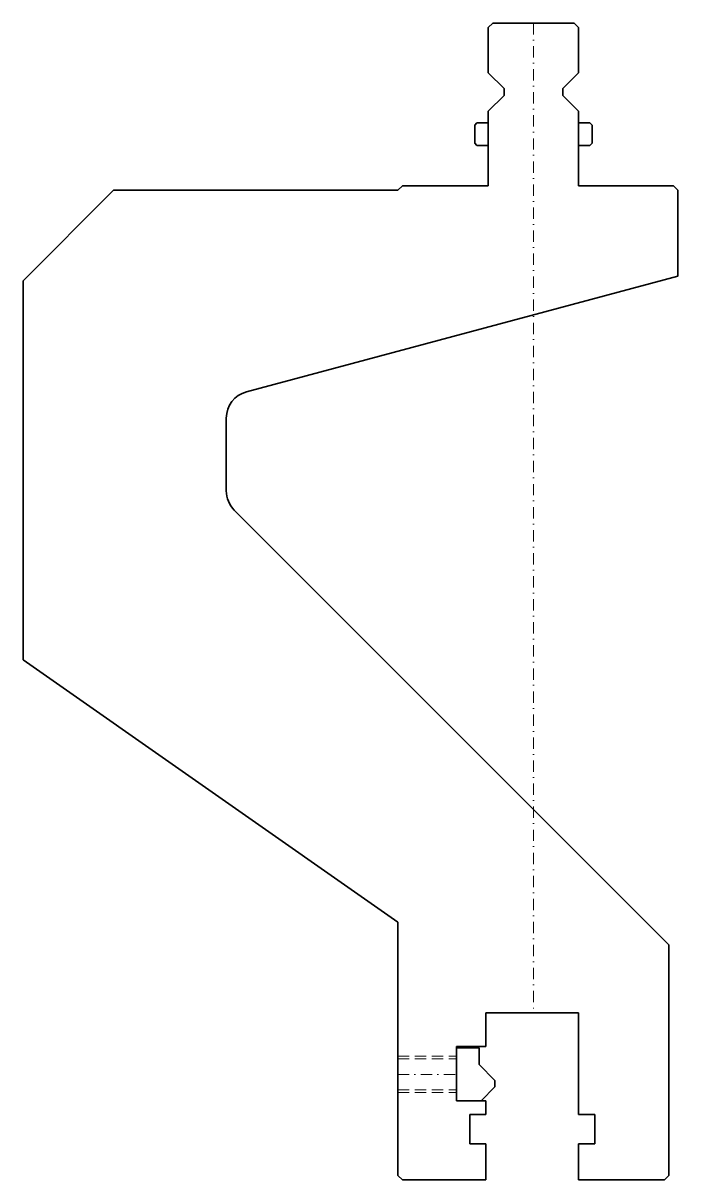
# Model space of a CAD drawing. Header units: millimetres. Extents: x -113 to 32, y -37 to 219.
import ezdxf

# ---------------------------------------------------------------- set-up
doc = ezdxf.new("R2010")
doc.units = ezdxf.units.MM
doc.header["$LTSCALE"] = 5
for name, pattern in [('AUSGEZOGEN', [0]), ('DASHDOT', [1, 0.5, -0.25, 0, -0.25]), ('DASHED', [0.75, 0.5, -0.25])]:
    doc.linetypes.add(name, pattern=pattern)
doc.layers.add('2', color=7, linetype='Continuous')

msp = doc.modelspace()

# ---------------------------------------------------------------- linework, layer by layer
at = {"layer": '2', "color": 7, "linetype": 'AUSGEZOGEN', "lineweight": 35}
for p, q in [((-10, 218), (-9, 219)), ((-10, 208), (-10, 218)), ((-9, 219), (9, 219)), ((9, 219), (10, 218)), ((10, 218), (10, 208)), ((-6.5, 204.5), (-10, 208)), ((10, 208), (6.5, 204.5)), ((-10, 199.5), (-6.5, 203)), ((-6.5, 203), (-6.5, 204.5)), ((6.5, 204.5), (6.5, 203)), ((6.5, 203), (10, 199.5)), ((-10, 183), (-10, 199.5)), ((10, 183), (10, 199.5)), ((-12.5, 196.9), (-13, 196.4)), ((-13, 192.4), (-13, 196.4)), ((-12.5, 196.9), (-10, 196.9)), ((10, 196.9), (12.5, 196.9)), ((12.5, 196.9), (13, 196.4)), ((13, 192.4), (13, 196.4)), ((-13, 192.4), (-12.5, 191.9)), ((13, 192.4), (12.5, 191.9)), ((-12.5, 191.9), (-10, 191.9)), ((10, 191.9), (12.5, 191.9)), ((-113, 162), (-93, 182)), ((-93, 182), (-30, 182)), ((-30, 182), (-29, 183)), ((-29, 183), (-10, 183)), ((10, 183), (31, 183)), ((31, 183), (32, 182)), ((32, 182), (32, 163)), ((-113, 78.12), (-113, 162)), ((32, 163), (-63.55, 137.4)), ((-68, 131.6), (-68, 115.49)), ((-66.24, 111.24), (30, 15)), ((-30, 20), (-113, 78.12)), ((-30, -36), (-30, 20)), ((30, 15), (30, -36)), ((10, 0), (-10.5, 0)), ((-10.5, 0), (-10.5, -7.5)), ((10, -22.5), (10, 0)), ((-10.5, -7.5), (-17, -7.5)), ((-17, -7.5), (-17, -19.5)), ((-12, -7.8), (-17, -7.8)), ((-12, -11.5), (-12, -7.8)), ((-8.5, -15), (-12, -11.5)), ((-8.5, -16.4), (-8.5, -15)), ((-11.6, -19.5), (-8.5, -16.4)), ((-17, -19.5), (-10.5, -19.5)), ((-10.5, -19.5), (-10.5, -22.5)), ((-10.5, -22.5), (-14.1, -22.5)), ((-14.1, -22.5), (-14.1, -29)), ((13.6, -22.5), (10, -22.5)), ((13.6, -29), (13.6, -22.5)), ((-14.1, -29), (-10.5, -29)), ((-10.5, -29), (-10.5, -37)), ((10, -37), (10, -29)), ((10, -29), (13.6, -29)), ((-29, -37), (-30, -36)), ((-10.5, -37), (-29, -37)), ((29, -37), (10, -37)), ((30, -36), (29, -37))]:
    msp.add_line(p, q, dxfattribs=at)
at = {"layer": '2', "color": 7, "linetype": 'DASHDOT', "lineweight": 18}
for p, q in [((0, 219), (0, 0)), ((-30, -13.65), (-17, -13.65))]:
    msp.add_line(p, q, dxfattribs=at)
at = {"layer": '2', "color": 7, "linetype": 'DASHED', "lineweight": 18}
for p, q in [((-30, -9.65), (-17, -9.65)), ((-30, -10.25), (-17, -10.25)), ((-30, -17.05), (-17, -17.05)), ((-30, -17.65), (-17, -17.65))]:
    msp.add_line(p, q, dxfattribs=at)
at = {"layer": '2', "color": 7, "linetype": 'AUSGEZOGEN', "lineweight": 35}
for centre, start, end in [((-62, 131.6), 105, 180), ((-62, 115.49), 180, 225)]:
    msp.add_arc(centre, 6, start, end, dxfattribs=at)

doc.saveas('drawing.dxf')
